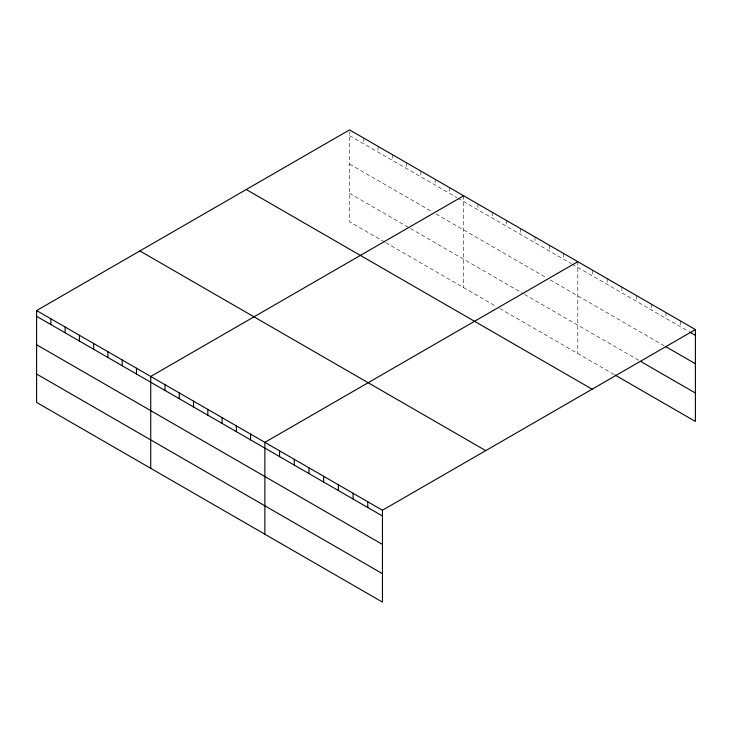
<?xml version="1.0" encoding="UTF-8"?>
<svg xmlns="http://www.w3.org/2000/svg" width="732" height="732" viewBox="0 0 732 732"><rect width="100%" height="100%" fill="white"/><g stroke="black" fill="none" stroke-linecap="round" stroke-linejoin="round"><path stroke-width="0.55" stroke-dasharray="3.66 2.75" d="M349.539 135.649L457.015 197.704M457.967 198.253L571.152 263.602M572.095 264.151L688.538 331.376M349.539 164.069L432.283 211.841M436.089 214.037L546.42 277.739M550.226 279.935L664.043 345.641M349.539 193.34L409.453 227.936M410.405 228.485L523.59 293.834M524.542 294.383L639.539 360.775M384.73 242.072L349.539 221.759L349.539 131.815M385.682 242.621L496.012 306.324M499.81 308.52L614.066 374.482M680.705 321.083L680.705 326.847M666.001 312.601L666.001 318.365M651.306 304.109L651.306 309.874M636.602 295.627L636.602 301.392M621.907 287.136L621.907 292.901M607.203 278.654L607.203 284.419M592.508 270.163L592.508 275.927M577.804 261.681L577.804 353.547M563.539 253.446L563.539 259.21M549.274 245.202L549.274 250.966M535.01 236.967L535.01 242.731M520.736 228.732L520.736 234.496M506.471 220.497L506.471 226.261M492.206 212.262L492.206 218.026M477.941 204.018L477.941 209.782M463.667 195.783L463.667 287.649M449.402 187.548L449.402 193.312M435.137 179.313L435.137 185.077M420.873 171.078L420.873 176.842M406.599 162.833L406.599 168.598M392.334 154.598L392.334 160.363M378.069 146.363L378.069 152.128M363.804 138.128L363.804 143.893"/><path stroke-width="1.1" d="M695.4 329.574L349.539 129.893L36.6 310.56L36.6 402.426L382.461 602.107L382.461 510.241L695.4 329.574L695.4 421.44L615.045 375.049M463.667 195.783L150.737 376.458L150.737 468.324M577.804 261.681L264.874 442.348L264.874 534.223M689.517 331.944L695.4 335.338M666.001 346.776L695.4 363.749M640.518 361.343L695.4 393.029M246.263 189.515L592.133 389.195M139.867 250.939L485.737 450.619M36.6 310.56L382.461 510.241M36.6 316.325L382.461 516.005M36.6 344.735L382.461 544.425M36.6 374.015L382.461 573.696M367.766 501.759L367.766 507.523M353.062 493.267L353.062 499.032M338.367 484.785L338.367 490.55M323.672 476.294L323.672 482.059M308.968 467.812L308.968 473.577M294.273 459.321L294.273 465.085M279.569 450.839L279.569 456.603M250.6 434.113L250.6 439.877M236.335 425.878L236.335 431.642M222.071 417.643L222.071 423.407M207.806 409.408L207.806 415.172M193.532 401.163L193.532 406.928M179.267 392.928L179.267 398.693M165.002 384.693L165.002 390.458M136.472 368.223L136.472 373.979M122.198 359.979L122.198 365.744M107.933 351.744L107.933 357.509M93.669 343.509L93.669 349.274M79.404 335.274L79.404 341.039M65.13 327.03L65.13 332.795M50.865 318.795L50.865 324.56"/></g></svg>
